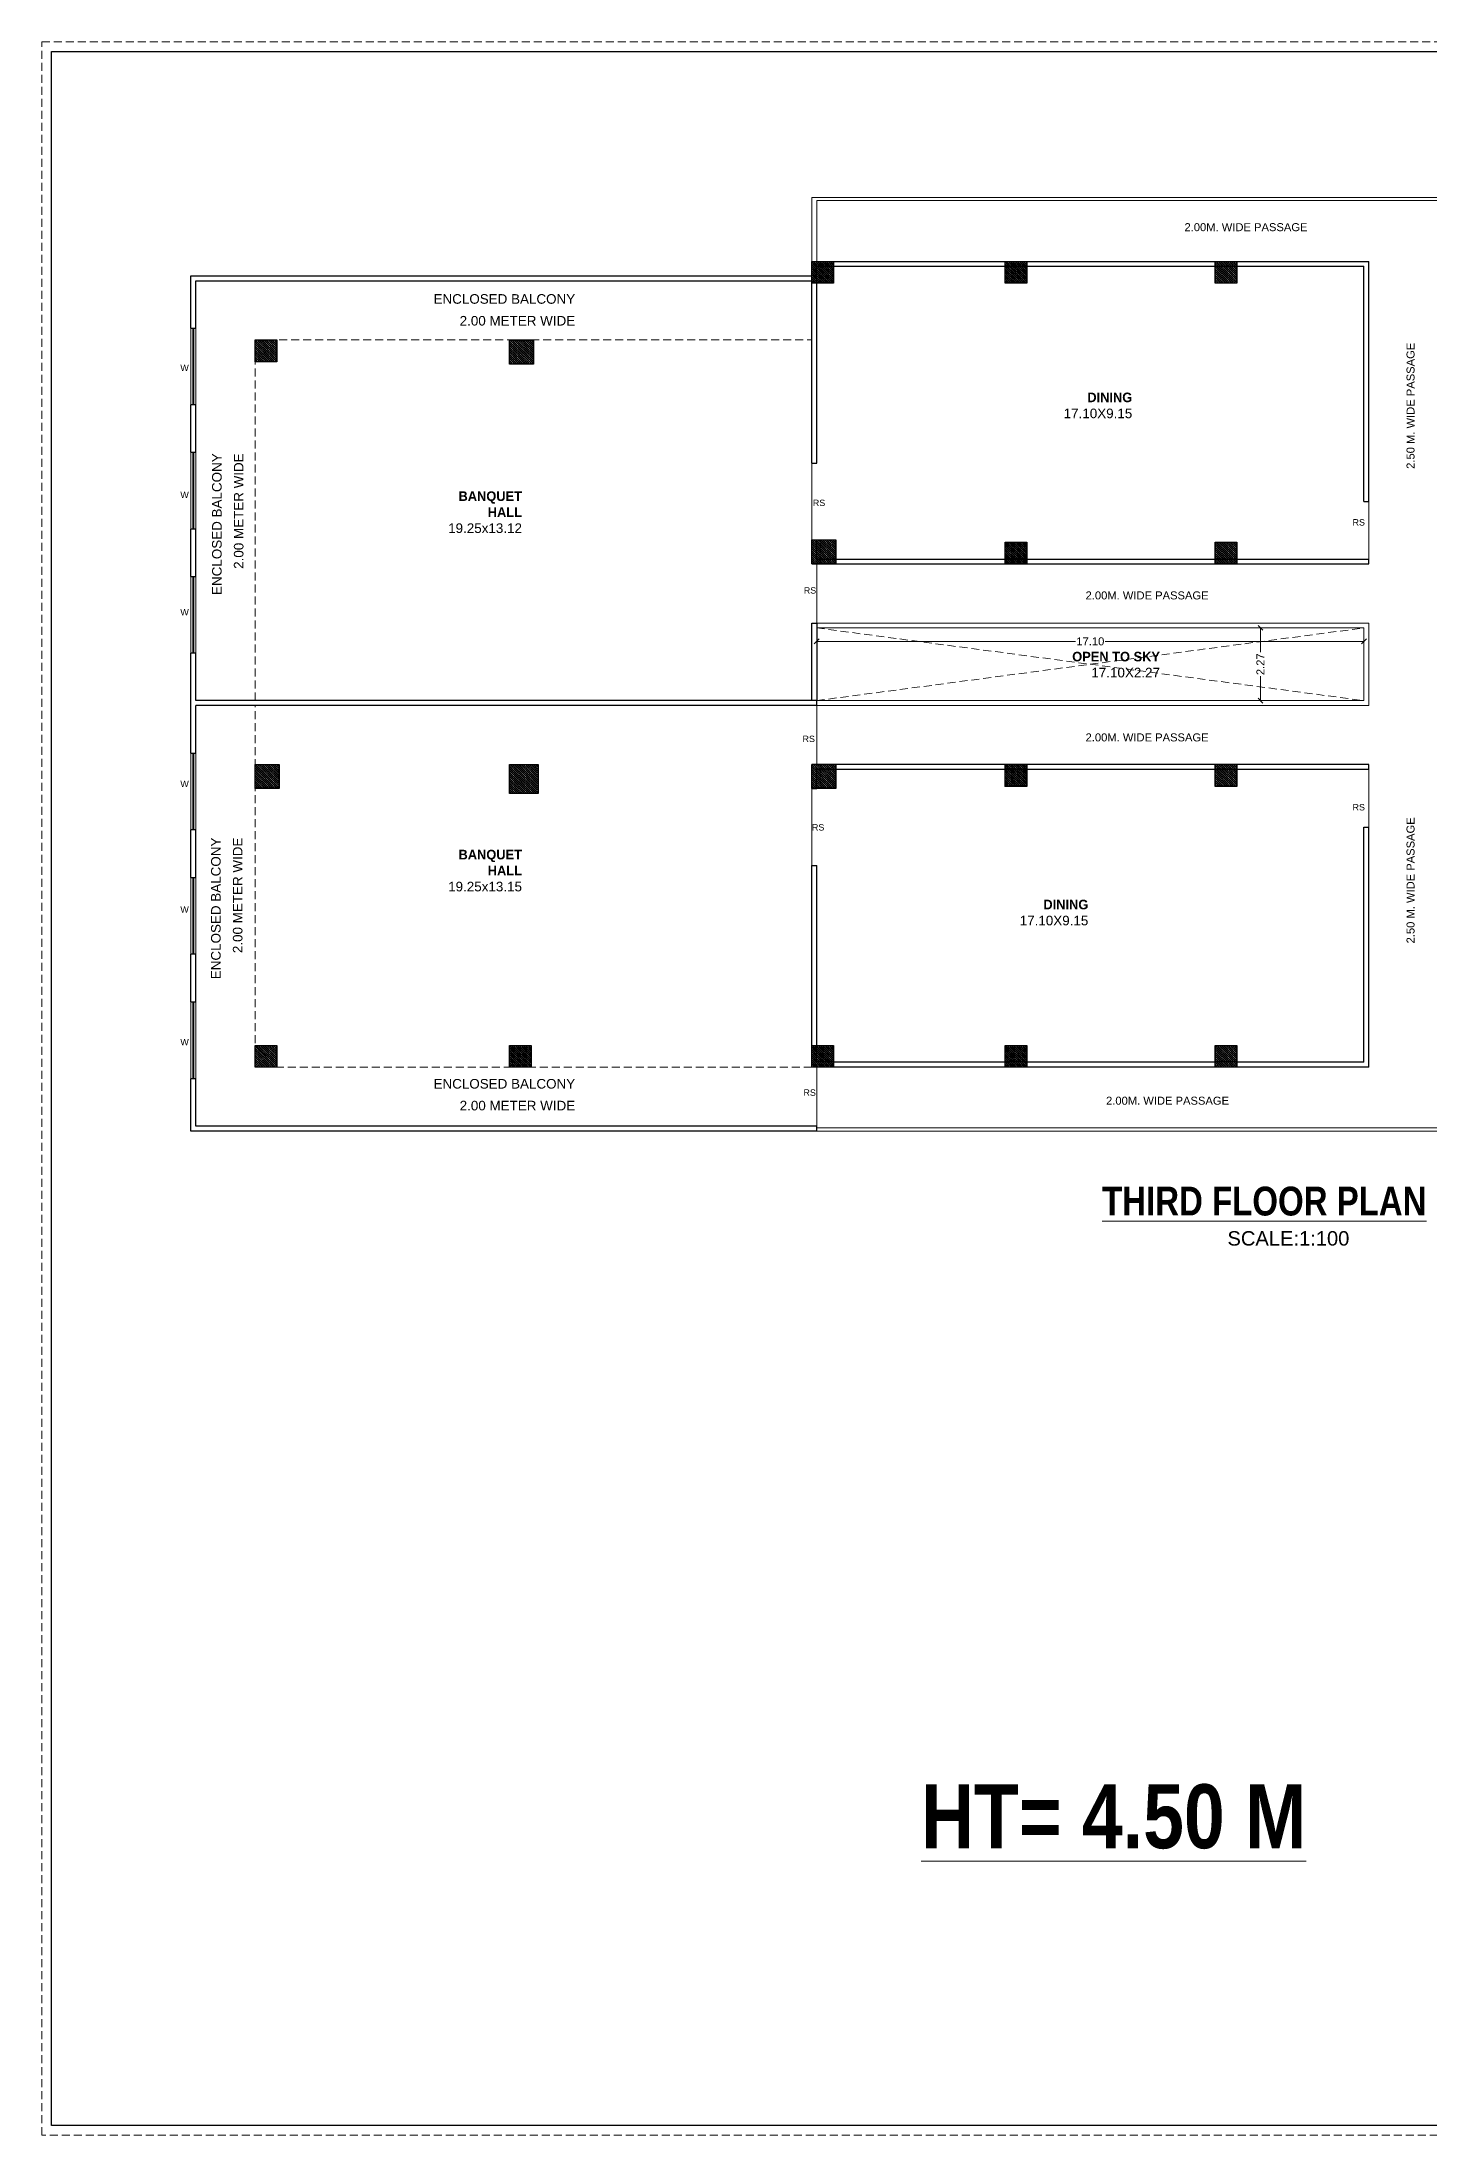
# Model space of a CAD drawing. Header units: feet. Extents: x 1354 to 2117, y 994 to 1430.
# Drawn here: x 1865.7 to 1909.1, y 1086.7 to 1152.1 of the extents above; entities that cross this region are included whole.
import ezdxf

# ---------------------------------------------------------------- set-up
doc = ezdxf.new("R2010")
doc.units = ezdxf.units.FT
doc.linetypes.add('DASHED2', pattern=[0.375, 0.25, -0.125])
doc.linetypes.add('HIDDEN', pattern=[0.375, 0.25, -0.125])
for name, color, linetype, lineweight in [('COLUMN (DCPL)', 10, 'Continuous', 30), ('COLUMN HATCH (DCPL)', 42, 'Continuous', 5), ('DIAMENTION', 6, 'Continuous', 13), ('H', 253, 'Continuous', 5), ('tex', 7, 'Continuous', 15), ('wall', 7, 'Continuous', 30), ('WI', 252, 'Continuous', 9), ('WIN', 230, 'Continuous', 9)]:
    doc.layers.add(name, color=color, linetype=linetype, lineweight=lineweight)
doc.layers.add('Layer2', color=240, linetype='Continuous')
doc.styles.add('Arial Narrow', font='arial.ttf')
doc.styles.get("Standard").update_dxf_attribs({"font": 'arial.ttf'})
doc.dimstyles.new('SITE', dxfattribs={"dimtxt": 0.25, "dimasz": 0.15, "dimexe": 0.07, "dimexo": 0.07, "dimgap": 0.05, "dimtad": 0, "dimzin": 0, "dimdsep": 46, "dimtxsty": 'Arial Narrow', "dimblk": 'OBLIQUE', "dimcen": 0.09, "dimclrd": 4, "dimclre": 3, "dimclrt": 6, "dimadec": 0, "dimazin": 0, "dimtfac": 1, "dimtofl": 0, "dimtmove": 2, "dimatfit": 3, "dimfxl": 0, "dimtolj": 1, "dimtzin": 0, "dimlwd": -1, "dimlwe": -1, "dimarcsym": 0})
pattern_1 = [(135, (8003.89852, 813.12336), (-0.03314563037, -0.03314563037), []), (135, (8003.89852, 813.15651), (-0.03314563037, -0.03314563037), [0, -0.046875])]

# ---------------------------------------------------------------- blocks, each defined once
blk = doc.blocks.new('_Oblique')
at = {"layer": 'Layer2', "color": 0, "lineweight": -2}
blk.add_line((-0.5, -0.5), (0.5, 0.5), dxfattribs=at)
blk = doc.blocks.new('*D225')
at = {"layer": 'DEFPOINTS', "color": 0}
for p in [(1903.801, 1133.754), (1907.037, 1133.754), (1907.037, 1131.483)]:
    blk.add_point(p, dxfattribs=at)
at = {"layer": 'DIAMENTION', "color": 3}
for p, q in [((1903.871, 1133.754), (1903.731, 1133.754)), ((1903.871, 1131.483), (1903.731, 1131.483))]:
    blk.add_line(p, q, dxfattribs=at)
at = {"layer": 'DIAMENTION', "color": 4}
for p, q in [((1903.801, 1133.754), (1903.801, 1132.995)), ((1903.801, 1131.483), (1903.801, 1132.242))]:
    blk.add_line(p, q, dxfattribs=at)
at = {"layer": 'DIAMENTION', "color": 4, "xscale": 0.15, "yscale": 0.15, "zscale": 0.15}
for p, rotation in [((1903.801, 1133.754), 90), ((1903.801, 1131.483), 270)]:
    blk.add_blockref('_Oblique', p, dxfattribs=dict(at, rotation=rotation))
at = {"layer": 'DIAMENTION', "color": 6, "insert": (1903.801, 1132.618), "char_height": 0.25, "attachment_point": 5, "rotation": 90, "style": 'Arial Narrow'}
blk.add_mtext('\\A1;2.27', dxfattribs=at)
blk = doc.blocks.new('*D226')
at = {"layer": 'DEFPOINTS', "color": 0}
for p in [(1889.937, 1133.754), (1907.037, 1133.754), (1907.037, 1133.333)]:
    blk.add_point(p, dxfattribs=at)
at = {"layer": 'DIAMENTION', "color": 3}
for p, q in [((1889.937, 1133.403), (1889.937, 1133.263)), ((1907.037, 1133.403), (1907.037, 1133.263))]:
    blk.add_line(p, q, dxfattribs=at)
at = {"layer": 'DIAMENTION', "color": 4}
for p, q in [((1889.937, 1133.333), (1898.027, 1133.333)), ((1907.037, 1133.333), (1898.946, 1133.333))]:
    blk.add_line(p, q, dxfattribs=at)
at = {"layer": 'DIAMENTION', "color": 4, "xscale": 0.15, "yscale": 0.15, "zscale": 0.15, "rotation": 180}
blk.add_blockref('_Oblique', (1889.937, 1133.333), dxfattribs=at)
at = {"layer": 'DIAMENTION', "color": 4, "xscale": 0.15, "yscale": 0.15, "zscale": 0.15}
blk.add_blockref('_Oblique', (1907.037, 1133.333), dxfattribs=at)
at = {"layer": 'DIAMENTION', "color": 6, "insert": (1898.487, 1133.333), "char_height": 0.25, "attachment_point": 5, "style": 'Arial Narrow'}
blk.add_mtext('\\A1;17.10', dxfattribs=at)

msp = doc.modelspace()

# ---------------------------------------------------------------- hatches: boundary and pattern name
at = {"layer": 'COLUMN HATCH (DCPL)'}
h = msp.add_hatch(dxfattribs=at)
h.set_pattern_fill('SACNCR', color=256, scale=0.5, angle=90, style=0)
h.set_pattern_definition(pattern_1)
h.paths.add_polyline_path([(1889.7867, 1144.5237), (1889.7867, 1145.2037), (1890.4667, 1145.2037), (1890.4667, 1144.5237)], flags=0)
h = msp.add_hatch(dxfattribs=at)
h.set_pattern_fill('SACNCR', color=256, scale=0.5, angle=90, style=0)
h.set_pattern_definition([(135, (8003.63352, 813.123366), (-0.03314563037, -0.03314563037), []), (135, (8003.63352, 813.15651), (-0.03314563037, -0.03314563037), [0, -0.046875])])
h.paths.add_polyline_path([(1895.8217, 1144.5237), (1895.8217, 1145.2037), (1896.5017, 1145.2037), (1896.5017, 1144.5237)], flags=0)
h = msp.add_hatch(dxfattribs=at)
h.set_pattern_fill('SACNCR', color=256, scale=0.5, angle=90, style=0)
h.set_pattern_definition([(135, (8003.89852, 813.123366), (-0.03314563037, -0.03314563037), []), (135, (8003.89852, 813.15651), (-0.03314563037, -0.03314563037), [0, -0.046875])])
h.paths.add_polyline_path([(1902.3867, 1144.5237), (1902.3867, 1145.2037), (1903.0667, 1145.2037), (1903.0667, 1144.5237)], flags=0)
h = msp.add_hatch(dxfattribs=at)
h.set_pattern_fill('SACNCR', color=256, scale=0.5, angle=90, style=0)
h.set_pattern_definition(pattern_1)
h.paths.add_polyline_path([(1872.3867, 1142.0694), (1872.3867, 1142.7494), (1873.0667, 1142.7494), (1873.0667, 1142.0694)], flags=0)
h = msp.add_hatch(dxfattribs=at)
h.set_pattern_fill('SACNCR', color=256, scale=0.5, angle=90, style=0)
h.set_pattern_definition([(135, (8003.93352, 813.08836), (-0.03314563037, -0.03314563037), []), (135, (8003.93352, 813.12151), (-0.03314563037, -0.03314563037), [0, -0.046875])])
h.paths.add_polyline_path([(1880.3367, 1141.9994), (1880.3367, 1142.7494), (1881.0867, 1142.7494), (1881.0867, 1141.9994)], flags=0)
h = msp.add_hatch(dxfattribs=at)
h.set_pattern_fill('SACNCR', color=256, scale=0.5, angle=90, style=0)
h.set_pattern_definition([(135, (8003.93352, 813.688366), (-0.03314563037, -0.03314563037), []), (135, (8003.93352, 813.72151), (-0.03314563037, -0.03314563037), [0, -0.046875])])
h.paths.add_polyline_path([(1889.7867, 1135.7537), (1889.7867, 1136.5037), (1890.5367, 1136.5037), (1890.5367, 1135.7537)], flags=0)
h = msp.add_hatch(dxfattribs=at)
h.set_pattern_fill('SACNCR', color=256, scale=0.5, angle=90, style=0)
h.set_pattern_definition([(135, (8003.63352, 813.653366), (-0.03314563037, -0.03314563037), []), (135, (8003.63352, 813.68651), (-0.03314563037, -0.03314563037), [0, -0.046875])])
h.paths.add_polyline_path([(1895.8217, 1135.7537), (1895.8217, 1136.4337), (1896.5017, 1136.4337), (1896.5017, 1135.7537)], flags=0)
h = msp.add_hatch(dxfattribs=at)
h.set_pattern_fill('SACNCR', color=256, scale=0.5, angle=90, style=0)
h.set_pattern_definition([(135, (8003.89852, 813.653366), (-0.03314563037, -0.03314563037), []), (135, (8003.89852, 813.68651), (-0.03314563037, -0.03314563037), [0, -0.046875])])
h.paths.add_polyline_path([(1902.3867, 1135.7537), (1902.3867, 1136.4337), (1903.0667, 1136.4337), (1903.0667, 1135.7537)], flags=0)
h = msp.add_hatch(dxfattribs=at)
h.set_pattern_fill('SACNCR', color=256, scale=0.5, angle=90, style=0)
h.set_pattern_definition([(135, (8003.93352, 813.088358), (-0.03314563037, -0.03314563037), []), (135, (8003.93352, 813.121503), (-0.03314563037, -0.03314563037), [0, -0.046875])])
h.paths.add_polyline_path([(1872.3867, 1128.732), (1872.3867, 1129.482), (1873.1367, 1129.482), (1873.1367, 1128.732)], flags=0)
h = msp.add_hatch(dxfattribs=at)
h.set_pattern_fill('SACNCR', color=256, scale=0.5, angle=90, style=0)
h.set_pattern_definition([(135, (8004.00852, 813.013358), (-0.03314563037, -0.03314563037), []), (135, (8004.00852, 813.046503), (-0.03314563037, -0.03314563037), [0, -0.046875])])
h.paths.add_polyline_path([(1880.3367, 1128.582), (1880.3367, 1129.482), (1881.2367, 1129.482), (1881.2367, 1128.582)], flags=0)
h = msp.add_hatch(dxfattribs=at)
h.set_pattern_fill('SACNCR', color=256, scale=0.5, angle=90, style=0)
h.set_pattern_definition([(135, (8003.93352, 813.088358), (-0.03314563037, -0.03314563037), []), (135, (8003.93352, 813.121503), (-0.03314563037, -0.03314563037), [0, -0.046875])])
h.paths.add_polyline_path([(1889.7867, 1128.732), (1889.7867, 1129.482), (1890.5367, 1129.482), (1890.5367, 1128.732)], flags=0)
h = msp.add_hatch(dxfattribs=at)
h.set_pattern_fill('SACNCR', color=256, scale=0.5, angle=90, style=0)
h.set_pattern_definition([(135, (8003.634224, 813.123358), (-0.03314563037, -0.03314563037), []), (135, (8003.634224, 813.156503), (-0.03314563037, -0.03314563037), [0, -0.046875])])
h.paths.add_polyline_path([(1895.8224, 1128.802), (1895.8224, 1129.482), (1896.5024, 1129.482), (1896.5024, 1128.802)], flags=0)
h = msp.add_hatch(dxfattribs=at)
h.set_pattern_fill('SACNCR', color=256, scale=0.5, angle=90, style=0)
h.set_pattern_definition([(135, (8003.89852, 813.123358), (-0.03314563037, -0.03314563037), []), (135, (8003.89852, 813.156503), (-0.03314563037, -0.03314563037), [0, -0.046875])])
h.paths.add_polyline_path([(1902.3867, 1128.802), (1902.3867, 1129.482), (1903.0667, 1129.482), (1903.0667, 1128.802)], flags=0)
h = msp.add_hatch(dxfattribs=at)
h.set_pattern_fill('SACNCR', color=256, scale=0.5, angle=90, style=0)
h.set_pattern_definition([(135, (8003.89852, 813.653358), (-0.03314563037, -0.03314563037), []), (135, (8003.89852, 813.686503), (-0.03314563037, -0.03314563037), [0, -0.046875])])
h.paths.add_polyline_path([(1872.3867, 1120.032), (1872.3867, 1120.712), (1873.0667, 1120.712), (1873.0667, 1120.032)], flags=0)
h = msp.add_hatch(dxfattribs=at)
h.set_pattern_fill('SACNCR', color=256, scale=0.5, angle=90, style=0)
h.set_pattern_definition([(135, (8003.89852, 813.653358), (-0.03314563037, -0.03314563037), []), (135, (8003.89852, 813.686503), (-0.03314563037, -0.03314563037), [0, -0.046875])])
h.paths.add_polyline_path([(1880.3367, 1120.032), (1880.3367, 1120.712), (1881.0167, 1120.712), (1881.0167, 1120.032)], flags=0)
h = msp.add_hatch(dxfattribs=at)
h.set_pattern_fill('SACNCR', color=256, scale=0.5, angle=90, style=0)
h.set_pattern_definition([(135, (8003.89852, 813.653358), (-0.03314563037, -0.03314563037), []), (135, (8003.89852, 813.686503), (-0.03314563037, -0.03314563037), [0, -0.046875])])
h.paths.add_polyline_path([(1889.7867, 1120.032), (1889.7867, 1120.712), (1890.4667, 1120.712), (1890.4667, 1120.032)], flags=0)
h = msp.add_hatch(dxfattribs=at)
h.set_pattern_fill('SACNCR', color=256, scale=0.5, angle=90, style=0)
h.set_pattern_definition([(135, (8003.634224, 813.653358), (-0.03314563037, -0.03314563037), []), (135, (8003.634224, 813.686503), (-0.03314563037, -0.03314563037), [0, -0.046875])])
h.paths.add_polyline_path([(1895.8224, 1120.032), (1895.8224, 1120.712), (1896.5024, 1120.712), (1896.5024, 1120.032)], flags=0)
h = msp.add_hatch(dxfattribs=at)
h.set_pattern_fill('SACNCR', color=256, scale=0.5, angle=90, style=0)
h.set_pattern_definition([(135, (8003.89852, 813.653358), (-0.03314563037, -0.03314563037), []), (135, (8003.89852, 813.686503), (-0.03314563037, -0.03314563037), [0, -0.046875])])
h.paths.add_polyline_path([(1902.3867, 1120.032), (1902.3867, 1120.712), (1903.0667, 1120.712), (1903.0667, 1120.032)], flags=0)

# ---------------------------------------------------------------- linework, layer by layer
at = {"layer": 'COLUMN (DCPL)'}
for points in [[(1889.7867, 1144.5237), (1889.7867, 1145.2037), (1890.4667, 1145.2037), (1890.4667, 1144.5237)], [(1895.8217, 1144.5237), (1895.8217, 1145.2037), (1896.5017, 1145.2037), (1896.5017, 1144.5237)], [(1902.3867, 1144.5237), (1902.3867, 1145.2037), (1903.0667, 1145.2037), (1903.0667, 1144.5237)], [(1872.3867, 1142.0694), (1872.3867, 1142.7494), (1873.0667, 1142.7494), (1873.0667, 1142.0694)], [(1880.3367, 1141.9994), (1880.3367, 1142.7494), (1881.0867, 1142.7494), (1881.0867, 1141.9994)], [(1889.7867, 1135.7537), (1889.7867, 1136.5037), (1890.5367, 1136.5037), (1890.5367, 1135.7537)], [(1895.8217, 1135.7537), (1895.8217, 1136.4337), (1896.5017, 1136.4337), (1896.5017, 1135.7537)], [(1902.3867, 1135.7537), (1902.3867, 1136.4337), (1903.0667, 1136.4337), (1903.0667, 1135.7537)], [(1872.3867, 1128.732), (1872.3867, 1129.482), (1873.1367, 1129.482), (1873.1367, 1128.732)], [(1880.3367, 1128.582), (1880.3367, 1129.482), (1881.2367, 1129.482), (1881.2367, 1128.582)], [(1889.7867, 1128.732), (1889.7867, 1129.482), (1890.5367, 1129.482), (1890.5367, 1128.732)], [(1895.8224, 1128.802), (1895.8224, 1129.482), (1896.5024, 1129.482), (1896.5024, 1128.802)], [(1902.3867, 1128.802), (1902.3867, 1129.482), (1903.0667, 1129.482), (1903.0667, 1128.802)], [(1872.3867, 1120.032), (1872.3867, 1120.712), (1873.0667, 1120.712), (1873.0667, 1120.032)], [(1880.3367, 1120.032), (1880.3367, 1120.712), (1881.0167, 1120.712), (1881.0167, 1120.032)], [(1889.7867, 1120.032), (1889.7867, 1120.712), (1890.4667, 1120.712), (1890.4667, 1120.032)], [(1895.8224, 1120.032), (1895.8224, 1120.712), (1896.5024, 1120.712), (1896.5024, 1120.032)], [(1902.3867, 1120.032), (1902.3867, 1120.712), (1903.0667, 1120.712), (1903.0667, 1120.032)]]:
    msp.add_lwpolyline(points, close=True, dxfattribs=at)
at = {"layer": 'DIAMENTION', "linetype": 'DASHED2'}
for p, q in [((1872.3867, 1131.4826), (1872.3867, 1142.7494)), ((1872.3867, 1142.7494), (1889.7867, 1142.7494)), ((1872.3867, 1120.0326), (1872.3867, 1131.3326)), ((1889.7867, 1120.0326), (1872.3867, 1120.0326))]:
    msp.add_line(p, q, dxfattribs=at)
at = {"layer": 'H', "linetype": 'HIDDEN'}
msp.add_lwpolyline([(1865.7271, 1152.064), (1947.2222, 1152.064), (1947.2222, 1086.6636), (1865.7271, 1086.6636)], close=True, dxfattribs=at)
at = {"layer": 'wall'}
for p, q in [((1889.7867, 1138.9037), (1889.7867, 1145.2043)), ((1889.7867, 1144.7494), (1889.7867, 1145.2043)), ((1889.7867, 1145.2043), (1907.1867, 1145.2043)), ((1907.1867, 1137.7043), (1907.1867, 1145.2043)), ((1870.3867, 1143.1202), (1870.3867, 1144.7494)), ((1870.3867, 1144.7494), (1889.7867, 1144.7494)), ((1870.5367, 1143.1202), (1870.5367, 1144.5994)), ((1870.5367, 1144.5994), (1889.7867, 1144.5994)), ((1889.9367, 1138.9037), (1889.9367, 1145.0543)), ((1889.9367, 1145.0543), (1907.0367, 1145.0543)), ((1907.0367, 1137.7043), (1907.0367, 1145.0543)), ((1870.3867, 1143.1202), (1870.5367, 1143.1202)), ((1870.3867, 1139.241), (1870.3867, 1140.7202)), ((1870.5367, 1140.7202), (1870.3867, 1140.7202)), ((1870.5367, 1139.241), (1870.5367, 1140.7202)), ((1870.3867, 1139.241), (1870.5367, 1139.241)), ((1889.7867, 1138.9037), (1889.9367, 1138.9037)), ((1907.0367, 1137.7043), (1907.1867, 1137.7043)), ((1870.3867, 1135.3618), (1870.3867, 1136.841)), ((1870.5367, 1136.841), (1870.3867, 1136.841)), ((1870.5367, 1135.3618), (1870.5367, 1136.841)), ((1889.7867, 1135.7543), (1889.7867, 1136.5037)), ((1889.7867, 1136.5037), (1889.9367, 1136.5037)), ((1889.9367, 1135.9043), (1889.9367, 1136.5037)), ((1870.3867, 1135.3618), (1870.5367, 1135.3618)), ((1889.7867, 1135.7543), (1907.1867, 1135.7543)), ((1889.9367, 1135.9043), (1907.1867, 1135.9043)), ((1907.1867, 1135.7543), (1907.1867, 1135.9043)), ((1870.3867, 1129.8451), (1870.3867, 1132.9618)), ((1870.5367, 1132.9618), (1870.3867, 1132.9618)), ((1870.5367, 1131.4826), (1870.5367, 1132.9618)), ((1889.9367, 1131.4826), (1870.5367, 1131.4826)), ((1889.9367, 1131.3326), (1889.9367, 1131.4826)), ((1870.5367, 1129.8451), (1870.5367, 1131.3326)), ((1889.9367, 1131.3326), (1870.5367, 1131.3326)), ((1870.3867, 1129.8451), (1870.5367, 1129.8451)), ((1889.7867, 1128.732), (1889.7867, 1129.4826)), ((1907.1867, 1129.4826), (1889.7867, 1129.4826)), ((1890.2374, 1129.4826), (1889.7867, 1129.4826)), ((1907.1867, 1129.3326), (1907.1867, 1129.4826)), ((1889.9367, 1128.732), (1889.9367, 1129.3326)), ((1907.1867, 1129.3326), (1889.9367, 1129.3326)), ((1890.2374, 1129.3326), (1889.9367, 1129.3326)), ((1889.7867, 1128.732), (1889.9367, 1128.732)), ((1907.0367, 1120.1826), (1907.0367, 1127.5326)), ((1907.0367, 1127.5326), (1907.1867, 1127.5326)), ((1907.1867, 1120.0326), (1907.1867, 1127.5326)), ((1870.3867, 1125.9576), (1870.3867, 1127.4451)), ((1870.5367, 1127.4451), (1870.3867, 1127.4451)), ((1870.5367, 1125.9576), (1870.5367, 1127.4451)), ((1889.7867, 1120.0326), (1889.7867, 1126.332)), ((1889.7867, 1126.332), (1889.9367, 1126.332)), ((1889.9367, 1120.1826), (1889.9367, 1126.332)), ((1870.3867, 1125.9576), (1870.5367, 1125.9576)), ((1870.3867, 1122.0701), (1870.3867, 1123.5576)), ((1870.5367, 1123.5576), (1870.3867, 1123.5576)), ((1870.5367, 1122.0701), (1870.5367, 1123.5576)), ((1870.3867, 1122.0701), (1870.5367, 1122.0701)), ((1870.3867, 1118.0326), (1870.3867, 1119.6701)), ((1870.5367, 1119.6701), (1870.3867, 1119.6701)), ((1870.5367, 1118.1826), (1870.5367, 1119.6701)), ((1907.1867, 1120.0326), (1889.7867, 1120.0326)), ((1907.0367, 1120.1826), (1889.9367, 1120.1826)), ((1889.9367, 1118.0326), (1870.3867, 1118.0326)), ((1889.9367, 1118.1826), (1870.5367, 1118.1826)), ((1889.9367, 1118.0326), (1889.9367, 1118.1826))]:
    msp.add_line(p, q, dxfattribs=at)
for points in [[(1866.0271, 1151.764), (1946.9222, 1151.764), (1946.9222, 1086.9636), (1866.0271, 1086.9636)], [(1889.7867, 1133.9043), (1889.9367, 1133.9043), (1889.9367, 1131.4826), (1889.7867, 1131.4826)]]:
    msp.add_lwpolyline(points, close=True, dxfattribs=at)
at = {"layer": 'WI', "linetype": 'DASHED2'}
for p, q in [((1889.9367, 1131.4826), (1907.0367, 1133.7543)), ((1889.9367, 1133.7543), (1907.0367, 1131.4826))]:
    msp.add_line(p, q, dxfattribs=at)
at = {"layer": 'WIN'}
for p, q in [((1889.7867, 1147.2043), (1933.5353, 1147.2043)), ((1889.7867, 1145.2043), (1889.7867, 1147.2043)), ((1889.9367, 1147.1043), (1933.3853, 1147.1043)), ((1889.9367, 1145.2043), (1889.9367, 1147.1043)), ((1870.3867, 1143.1202), (1870.3867, 1140.7202)), ((1870.4467, 1143.1202), (1870.4467, 1140.7202)), ((1870.4767, 1143.1202), (1870.4767, 1140.7202)), ((1870.5367, 1143.1202), (1870.5367, 1140.7202)), ((1870.3867, 1139.241), (1870.3867, 1136.841)), ((1870.4467, 1139.241), (1870.4467, 1136.841)), ((1870.4767, 1139.241), (1870.4767, 1136.841)), ((1870.5367, 1139.241), (1870.5367, 1136.841)), ((1889.7867, 1136.5037), (1889.7867, 1138.9037)), ((1907.1867, 1137.7043), (1907.1867, 1135.9043)), ((1870.3867, 1135.3618), (1870.3867, 1132.9618)), ((1870.4467, 1135.3618), (1870.4467, 1132.9618)), ((1870.4767, 1135.3618), (1870.4767, 1132.9618)), ((1870.5367, 1135.3618), (1870.5367, 1132.9618)), ((1889.9367, 1135.7543), (1889.9367, 1133.9043)), ((1889.7867, 1133.9043), (1907.1867, 1133.9043)), ((1889.9367, 1131.4826), (1889.9367, 1133.7543)), ((1889.9367, 1133.7543), (1907.0367, 1133.7543)), ((1907.0367, 1133.7543), (1907.0367, 1131.4826)), ((1907.1867, 1133.9043), (1907.1867, 1131.3326)), ((1907.0367, 1131.4826), (1889.9367, 1131.4826)), ((1889.9367, 1129.4826), (1889.9367, 1131.3326)), ((1907.1867, 1131.3326), (1889.9367, 1131.3326)), ((1870.3867, 1129.8451), (1870.3867, 1127.4451)), ((1870.4467, 1129.8451), (1870.4467, 1127.4451)), ((1870.4767, 1129.8451), (1870.4767, 1127.4451)), ((1870.5367, 1129.8451), (1870.5367, 1127.4451)), ((1907.1867, 1129.3326), (1907.1867, 1127.5326)), ((1889.7867, 1128.732), (1889.7867, 1126.332)), ((1870.3867, 1125.9576), (1870.3867, 1123.5576)), ((1870.4467, 1125.9576), (1870.4467, 1123.5576)), ((1870.4767, 1125.9576), (1870.4767, 1123.5576)), ((1870.5367, 1125.9576), (1870.5367, 1123.5576)), ((1870.3867, 1122.0701), (1870.3867, 1119.6701)), ((1870.4467, 1122.0701), (1870.4467, 1119.6701)), ((1870.4767, 1122.0701), (1870.4767, 1119.6701)), ((1870.5367, 1122.0701), (1870.5367, 1119.6701)), ((1889.9367, 1118.1826), (1889.9367, 1120.0326)), ((1889.9367, 1118.1326), (1926.5942, 1118.1326)), ((1889.9367, 1118.0326), (1926.4942, 1118.0326))]:
    msp.add_line(p, q, dxfattribs=at)

# ---------------------------------------------------------------- texts
at = {"layer": 'tex', "attachment_point": 9}
for s, insert, char_height, width in [('2.00M. WIDE PASSAGE', (1905.2711, 1146.1459), 0.25, 6.383345), ('ENCLOSED BALCONY', (1882.3907, 1143.8774), 0.3, 4.528107), ('2.00 METER WIDE', (1882.3907, 1143.1961), 0.3, 4.528107), ('W', (1870.3184, 1141.7784), 0.2, 0.27083), ('{\\fCentury Gothic|b1|i0|c0|p34;\\W5.51386; }{\\fCentury Gothic|b1|i0|c0|p34;DINING}\\P{\\fArial|b0|i0|c0|p34;\\W2.69264; }17.10X9.15', (1899.7975, 1140.3018), 0.3, 1.363256), ('W', (1870.3184, 1137.8091), 0.2, 0.27083), ('{\\fCentury Gothic|b1|i0|c0|p34;\\W5.19908; }{\\fCentury Gothic|b1|i0|c0|p34;BANQUET }{\\fCentury Gothic|b1|i0|c0|p34;\\W5.19908; }{\\fCentury Gothic|b1|i0|c0|p34;HALL}\\P{\\fArial|b0|i0|c0|p34;\\W3.37014; }19.25x13.12', (1880.7286, 1136.7161), 0.3, 1.363256), ('RS', (1890.2049, 1137.5578), 0.2, 0.27083), ('RS', (1907.0678, 1136.9491), 0.2, 0.27083), ('RS', (1889.9218, 1134.8232), 0.2, 0.27083), ('2.00M. WIDE PASSAGE', (1902.1811, 1134.6407), 0.25, 6.383345), ('W', (1870.3184, 1134.144), 0.2, 0.27083), ('{\\fCentury Gothic|b1|i0|c0|p34;OPEN TO SKY}\\P17.10X2.27', (1900.6625, 1132.2035), 0.3, 3.15905), ('RS', (1889.8828, 1130.1842), 0.2, 0.27083), ('2.00M. WIDE PASSAGE', (1902.1811, 1130.2046), 0.25, 6.383345), ('W', (1870.3184, 1128.7791), 0.2, 0.27083), ('RS', (1907.0678, 1128.0484), 0.2, 0.27083), ('RS', (1890.1754, 1127.4209), 0.2, 0.27083), ('{\\fCentury Gothic|b1|i0|c0|p34;\\W5.24461; }{\\fCentury Gothic|b1|i0|c0|p34;BANQUET }{\\fCentury Gothic|b1|i0|c0|p34;\\W5.24461; }{\\fCentury Gothic|b1|i0|c0|p34;HALL}\\P{\\fArial|b0|i0|c0|p34;\\W3.39299; }19.25x13.15', (1880.7286, 1125.5181), 0.3, 1.363256), ('W', (1870.3184, 1124.855), 0.2, 0.27083), ('{\\fCentury Gothic|b1|i0|c0|p34;\\W5.51386; }{\\fCentury Gothic|b1|i0|c0|p34;DINING}\\P{\\fArial|b0|i0|c0|p34;\\W2.69264; }17.10X9.15', (1898.4239, 1124.4572), 0.3, 1.363256), ('W', (1870.3184, 1120.7138), 0.2, 0.27083), ('ENCLOSED BALCONY', (1882.3907, 1119.3569), 0.3, 4.528107), ('RS', (1889.9114, 1119.1331), 0.2, 0.27083), ('2.00M. WIDE PASSAGE', (1902.8202, 1118.8541), 0.25, 6.383345), ('2.00 METER WIDE', (1882.3907, 1118.6756), 0.3, 4.528107), ('{\\fArial|b0|i0|c0|p34;\\W9.41348; }SCALE:1:100', (1906.5803, 1114.4501), 0.45, 0.406244)]:
    msp.add_mtext(s, dxfattribs=dict(at, insert=insert, char_height=char_height, width=width))
at = {"layer": 'tex', "attachment_point": 9, "rotation": 90}
for s, insert, char_height, width in [('2.50 M. WIDE PASSAGE', (1908.6202, 1142.6635), 0.25, 6.165468), ('ENCLOSED BALCONY', (1871.3494, 1139.2085), 0.3, 4.528107), ('2.00 METER WIDE', (1872.0306, 1139.2085), 0.3, 4.528107), ('2.50 M. WIDE PASSAGE', (1908.6202, 1127.8362), 0.25, 6.165468), ('ENCLOSED BALCONY', (1871.3179, 1127.2028), 0.3, 4.528107), ('2.00 METER WIDE', (1871.9991, 1127.2028), 0.3, 4.528107)]:
    msp.add_mtext(s, dxfattribs=dict(at, insert=insert, char_height=char_height, width=width))
at = {"layer": 'tex', "ltscale": 0.05, "attachment_point": 1}
for s, insert, char_height, width in [('{\\fSwis721 Cn BT|b1|i0|c0|p34;\\W6.00117;  }{\\fSwis721 Cn BT|b1|i0|c0|p34;\\LTHIRD FLOOR PLAN}', (1895.4135, 1116.2963), 0.9, 16.592959), ('{\\fSwis721 Cn BT|b1|i0|c0|p34;\\W4.07166; }{\\fSwis721 Cn BT|b1|i0|c0|p34;\\LHT= 4.50 M}', (1890.6051, 1097.6254), 2, 18.497896)]:
    msp.add_mtext(s, dxfattribs=dict(at, insert=insert, char_height=char_height, width=width))

# ---------------------------------------------------------------- dimensions: what is measured, and where the dimension line sits
at = {"layer": 'DIAMENTION'}
dim = msp.add_linear_dim(base=(1907.0367, 1133.3328), p1=(1889.9367, 1133.7543), p2=(1907.0367, 1133.7543), dimstyle='SITE', dxfattribs=at)
dim.commit()
dim.dimension.update_dxf_attribs({"geometry": '*D226', "text_midpoint": (1898.4867, 1133.3328)})
at = {"layer": 'DIAMENTION', "color": 1}
dim = msp.add_linear_dim(base=(1903.8009, 1133.7543), p1=(1907.0367, 1131.4826), p2=(1907.0367, 1133.7543), angle=90, dimstyle='SITE', dxfattribs=at)
dim.commit()
dim.dimension.update_dxf_attribs({"geometry": '*D225', "text_midpoint": (1903.8009, 1132.6184)})

doc.saveas('drawing.dxf')
